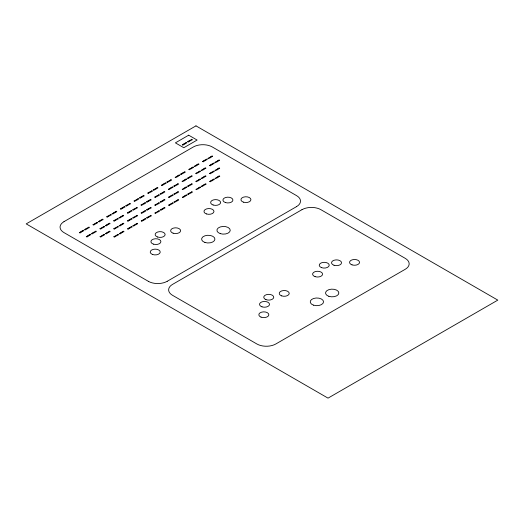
<?xml version="1.0" encoding="UTF-8"?>
<svg xmlns="http://www.w3.org/2000/svg" width="524" height="524" viewBox="0 0 524 524"><rect width="100%" height="100%" fill="white"/><g stroke="black" fill="none" stroke-linecap="round" stroke-linejoin="round"><path stroke-width="0.79" d="M63.974 221.659L193.33 146.982A13.375 7.722 0 0 1 212.259 146.943L296.643 195.675A13.375 7.722 0 0 1 296.577 206.587M167.241 281.277L296.591 206.6M148.325 281.309L63.928 232.577A13.375 7.722 0 0 1 63.994 221.672M167.222 281.27A13.375 7.722 0 0 1 148.305 281.316M79.34 232.623C80.67 233.907 80.853 231.412 79.353 232.577M80.532 231.936C81.803 233.239 82.117 230.711 80.532 231.909M81.724 231.248C83.165 232.499 83.08 230.049 81.737 231.195M82.916 230.56C84.338 231.85 84.207 229.329 82.916 230.534M84.75 229.499C85.916 230.815 86.48 228.294 84.757 229.473M85.943 228.811C87.344 230.102 87.351 227.534 85.943 228.811M86.29 236.638C87.711 237.903 87.632 235.433 86.303 236.586M87.135 228.123C88.51 229.388 88.608 226.905 87.148 228.071M87.482 235.951C88.798 237.261 89.008 234.68 87.482 235.951M88.327 227.436C89.82 228.693 89.591 226.217 88.333 227.409M88.674 235.263C90.102 236.553 89.958 234.025 88.674 235.237M89.866 234.575C91.071 235.898 91.451 233.37 89.866 234.549M91.7 233.514C93.01 234.798 93.265 232.283 91.707 233.488M93.036 224.717C94.359 226.027 94.543 223.44 93.036 224.717M92.892 232.826C94.287 234.11 94.313 231.562 92.892 232.826M94.222 224.03C95.565 225.307 95.722 222.805 94.235 223.977M94.084 232.139C95.309 233.429 95.735 230.96 94.097 232.086M95.414 223.342C96.796 224.632 96.855 222.097 95.42 223.316M95.276 231.451C96.743 232.715 96.554 230.226 95.283 231.425M96.606 222.654C97.929 223.964 98.047 221.429 96.612 222.628M98.447 221.593C99.835 222.877 99.815 220.362 98.453 221.567M99.639 220.905C101.145 222.163 100.883 219.68 99.645 220.879M99.986 228.733C101.473 230.003 101.224 227.488 99.986 228.733M100.831 220.218C102.318 221.495 102.075 218.934 100.831 220.218M100.084 236.697C101.473 237.988 101.473 235.453 100.091 236.671M101.178 228.045C102.593 229.309 102.514 226.833 101.184 227.992M102.023 219.53C103.352 220.814 103.536 218.318 102.036 219.477M101.276 236.01C102.58 237.326 102.77 234.759 101.276 236.01M102.363 227.357C103.582 228.68 103.942 226.139 102.37 227.331M102.468 235.322C103.975 236.573 103.68 234.123 102.481 235.269M103.555 226.669C104.807 227.979 105.127 225.438 103.562 226.643M103.66 234.634C105.141 235.911 104.918 233.357 103.66 234.634M105.396 225.608C106.85 226.885 106.772 224.305 105.396 225.608M105.501 233.573C106.791 234.883 107.007 232.315 105.501 233.573M106.726 216.812C108.062 218.115 108.134 215.606 106.732 216.785M106.588 224.92C108.016 226.185 107.996 223.676 106.595 224.894M106.693 232.885C108.095 234.156 108.062 231.687 106.706 232.833M107.918 216.124C109.418 217.394 109.143 214.866 107.918 216.124M107.78 224.233C109.044 225.556 109.287 222.982 107.78 224.233M107.885 232.198C109.221 233.488 109.339 230.973 107.885 232.171M109.11 215.436C110.472 216.72 110.498 214.244 109.123 215.384M108.972 223.545C110.42 224.796 110.322 222.333 108.985 223.493M109.071 231.51C110.577 232.78 110.289 230.265 109.071 231.51M110.302 214.748C111.533 216.065 111.9 213.537 110.309 214.722M112.143 213.687C113.479 214.984 113.597 212.462 112.143 213.661M113.335 212.999C114.861 214.257 114.553 211.748 113.335 212.999M113.675 220.827C115.188 222.078 114.979 219.556 113.682 220.801M114.52 212.312C115.928 213.589 115.922 211.074 114.527 212.286M113.78 228.792C115.116 230.062 115.287 227.599 113.793 228.739M114.867 220.139C116.269 221.429 116.23 218.881 114.867 220.139M113.885 236.756C115.28 238.047 115.247 235.505 113.885 236.756M115.712 211.624C117.14 212.914 117.094 210.334 115.712 211.624M114.972 228.104C116.21 229.42 116.511 226.892 114.979 228.078M115.077 236.069C116.597 237.346 116.276 234.798 115.077 236.069M116.059 219.451C117.592 220.696 117.238 218.253 116.073 219.399M116.164 227.416C117.559 228.713 117.54 226.152 116.164 227.416M117.252 218.763C118.548 220.054 118.85 217.512 117.258 218.737M116.269 235.381C117.684 236.658 117.703 234.117 116.269 235.355M117.356 226.728C118.896 227.953 118.575 225.497 117.369 226.676M117.461 234.693C118.85 235.97 118.883 233.462 117.461 234.667M119.092 217.702C120.337 219.012 120.671 216.484 119.092 217.676M119.19 225.667C120.631 226.918 120.559 224.442 119.203 225.615M120.422 208.906C121.81 210.216 121.758 207.655 120.422 208.906M119.295 233.632C120.756 234.922 120.533 232.381 119.295 233.632M120.284 217.015C121.797 218.279 121.483 215.757 120.284 217.015M120.382 224.979C121.765 226.263 121.823 223.728 120.389 224.953M121.614 208.218C123.127 209.469 122.917 206.954 121.62 208.192M121.476 216.327C122.852 217.598 122.819 215.154 121.483 216.274M120.487 232.944C121.817 234.248 121.902 231.739 120.494 232.918M121.575 224.292C122.852 225.595 123.075 223.093 121.588 224.239M122.806 207.53C124.227 208.814 124.188 206.26 122.806 207.53M121.679 232.256C123.153 233.534 122.891 231.025 121.679 232.256M122.662 215.639C124.116 216.929 123.913 214.382 122.662 215.639M122.767 223.604C124.221 224.888 124.109 222.327 122.767 223.604M123.998 206.842C125.511 208.12 125.216 205.578 123.998 206.842M122.871 231.569C124.234 232.833 124.371 230.337 122.885 231.516M125.832 205.781C127.142 207.085 127.28 204.589 125.845 205.729M127.024 205.094C128.347 206.404 128.544 203.823 127.024 205.094M127.371 212.921C128.793 214.205 128.76 211.644 127.371 212.921M128.216 204.406C129.742 205.677 129.395 203.129 128.216 204.406M127.476 220.886C128.858 222.163 128.911 219.654 127.483 220.859M127.581 228.85C128.734 230.174 129.31 227.632 127.581 228.824M128.563 212.233C129.919 213.497 130.076 211.008 128.577 212.181M129.408 203.718C130.797 204.989 130.738 202.552 129.421 203.666M128.668 220.198C130.227 221.456 129.847 218.921 128.668 220.198M128.766 228.163C130.201 229.447 130.135 226.892 128.766 228.163M129.756 211.545C131.164 212.836 131.098 210.288 129.756 211.545M129.86 219.51C131.059 220.814 131.57 218.279 129.86 219.484M129.959 227.475C131.4 228.733 131.275 226.276 129.972 227.423M130.948 210.858C132.356 212.115 132.297 209.659 130.961 210.805M131.052 218.822C132.33 220.132 132.624 217.552 131.052 218.822M131.151 226.787C132.651 228.038 132.461 225.536 131.157 226.761M132.782 209.797C134.124 211.074 134.223 208.604 132.795 209.744M132.886 217.761C134.386 219.032 134.111 216.497 132.886 217.761M134.118 201C135.428 202.29 135.69 199.762 134.118 200.974M132.991 225.726C134.301 227.03 134.517 224.482 132.998 225.7M133.974 209.109C135.382 210.386 135.375 207.864 133.98 209.083M134.078 217.074C135.441 218.357 135.467 215.875 134.092 217.021M135.31 200.312C136.718 201.602 136.705 199.035 135.31 200.312M135.166 208.421C136.45 209.738 136.698 207.163 135.166 208.421M134.183 225.038C135.565 226.348 135.52 223.781 134.183 225.038M135.271 216.386C136.528 217.689 136.882 215.154 135.277 216.36M136.502 199.624C137.707 200.921 138.159 198.439 136.509 199.572M135.375 224.351C136.882 225.602 136.666 223.086 135.375 224.324M136.358 207.733C137.884 208.997 137.583 206.449 136.358 207.733M136.463 215.698C137.779 216.988 138.015 214.44 136.469 215.672M137.688 198.937C139.161 200.207 139.024 197.646 137.688 198.937M136.567 223.663C137.963 224.953 137.923 222.399 136.567 223.663M139.528 197.876C140.982 199.166 140.779 196.618 139.528 197.876M140.72 197.188C142.083 198.458 142.168 195.969 140.733 197.135M141.067 205.015C142.561 206.266 142.39 203.751 141.074 204.989M141.912 196.5C143.15 197.817 143.452 195.288 141.919 196.474M141.172 212.98C142.397 214.27 142.823 211.788 141.179 212.927M141.27 220.945C142.836 222.215 142.364 219.667 141.27 220.945M142.259 204.327C143.845 205.578 143.366 203.03 142.259 204.327M143.104 195.812C144.5 197.109 144.48 194.548 143.104 195.812M142.358 212.292C143.851 213.55 143.642 211.067 142.364 212.266M143.452 203.639C144.676 204.93 145.083 202.454 143.465 203.587M142.463 220.257C143.694 221.547 144.093 219.071 142.476 220.204M143.55 211.604C145.017 212.849 144.879 210.406 143.563 211.552M143.655 219.569C144.965 220.873 145.194 218.305 143.655 219.569M144.644 202.952C145.947 204.255 146.176 201.688 144.644 202.952M144.742 210.917C146.248 212.168 146.052 209.659 144.748 210.89M144.847 218.881C146.275 220.139 146.229 217.67 144.86 218.829M146.478 201.891C147.958 203.168 147.735 200.607 146.478 201.891M146.582 209.855C148.089 211.107 147.879 208.591 146.589 209.829M147.807 193.094C149.222 194.358 149.17 191.895 147.82 193.042M147.67 201.203C149.13 202.441 148.999 200.011 147.683 201.151M146.687 217.82C148.141 219.065 148.017 216.622 146.7 217.768M147.775 209.168C149.261 210.438 149.026 207.904 147.775 209.168M148.999 192.406C150.499 193.657 150.316 191.155 149.006 192.38M147.879 217.133C149.157 218.429 149.458 215.914 147.879 217.106M148.862 200.509C150.139 201.812 150.447 199.29 148.868 200.489M148.967 208.48C150.499 209.718 150.224 207.222 148.967 208.454M150.192 191.719C151.482 193.042 151.672 190.474 150.192 191.719M150.054 199.821C151.515 201.098 151.403 198.524 150.054 199.821M149.065 216.445C150.486 217.735 150.453 215.168 149.065 216.445M150.159 207.792C151.554 209.063 151.613 206.548 150.159 207.766M151.384 191.031C152.857 192.282 152.694 189.832 151.397 190.978M150.257 215.757C151.606 217.021 151.763 214.532 150.27 215.705M153.224 189.97C154.763 191.214 154.482 188.712 153.231 189.943M154.416 189.282C155.798 190.559 155.851 188.051 154.416 189.256M154.763 197.109C156.231 198.354 156.106 195.871 154.777 197.057M155.608 188.594C157.161 189.826 156.794 187.382 155.621 188.542M154.862 205.074C156.329 206.358 156.1 203.81 154.862 205.074M155.949 196.421C157.455 197.672 157.252 195.164 155.956 196.395M154.966 213.039C156.434 214.303 156.29 211.801 154.973 213.013M156.8 187.906C157.999 189.21 158.51 186.675 156.8 187.88M156.054 204.386C157.39 205.663 157.567 203.168 156.067 204.334M156.159 212.351C157.619 213.628 157.469 211.074 156.159 212.351M157.141 195.734C158.412 197.057 158.654 194.483 157.141 195.734M157.246 203.698C158.484 205.002 158.838 202.487 157.252 203.672M158.333 195.039C159.702 196.317 159.787 193.821 158.346 194.994M157.351 211.663C158.805 212.914 158.667 210.452 157.364 211.611M158.438 203.011C159.899 204.275 159.722 201.779 158.445 202.984M158.543 210.976C159.938 212.272 159.918 209.692 158.543 210.976M160.174 193.978C161.733 195.203 161.359 192.753 160.187 193.932M160.279 201.95C161.785 203.207 161.536 200.679 160.279 201.95M161.503 185.188C162.774 186.485 163.095 183.957 161.51 185.162M161.366 193.291C162.859 194.555 162.643 192.072 161.372 193.271M160.377 209.914C161.772 211.192 161.798 208.69 160.383 209.888M161.471 201.262C162.676 202.552 163.128 200.076 161.477 201.209M162.695 184.5C164.136 185.751 164.058 183.295 162.709 184.448M161.569 209.227C162.931 210.51 162.997 207.989 161.575 209.2M162.558 192.603C163.973 193.88 163.947 191.371 162.558 192.583M162.656 200.574C164.084 201.851 164.025 199.31 162.656 200.574M163.888 183.813C165.309 185.103 165.184 182.581 163.894 183.786M163.75 191.915C165.25 193.166 165.053 190.664 163.75 191.889M162.761 208.539C164.261 209.79 164.084 207.275 162.768 208.513M163.848 199.886C165.309 201.131 165.211 198.648 163.861 199.834M165.08 183.125C166.527 184.409 166.429 181.841 165.08 183.125M163.953 207.851C165.44 209.128 165.198 206.567 163.953 207.851M166.92 182.064C168.322 183.354 168.322 180.787 166.92 182.064M168.106 181.376C169.488 182.634 169.579 180.158 168.119 181.324M168.453 189.197C169.776 190.507 169.979 187.926 168.453 189.197M169.298 180.688C170.798 181.946 170.569 179.47 169.304 180.662M168.558 197.168C169.953 198.439 169.874 195.996 168.571 197.116M169.645 188.509C171.079 189.799 170.929 187.271 169.652 188.489M168.662 205.133C169.959 206.423 170.182 203.928 168.676 205.081M170.49 180.001C171.931 181.258 171.793 178.802 170.503 179.948M169.75 196.48C171.112 197.79 171.119 195.223 169.75 196.48M169.855 204.445C171.106 205.755 171.427 203.24 169.855 204.419M170.837 187.821C172.042 189.144 172.422 186.623 170.844 187.802M170.942 195.793C172.278 197.07 172.376 194.601 170.955 195.74M172.029 187.133C173.503 188.417 173.241 185.902 172.029 187.133M171.047 203.757C172.54 205.028 172.272 202.493 171.047 203.757M172.134 195.105C173.536 196.382 173.529 193.86 172.134 195.079M172.232 203.07C173.595 204.353 173.627 201.871 172.245 203.017M173.87 186.072C175.258 187.363 175.285 184.815 173.87 186.072M173.968 194.044C175.468 195.295 175.278 192.786 173.975 194.018M175.199 177.282C176.536 178.56 176.693 176.057 175.213 177.23M174.073 202.009C175.298 203.299 175.73 200.823 174.086 201.956M175.062 185.385C176.287 186.675 176.706 184.206 175.068 185.339M175.16 193.356C176.595 194.646 176.477 192.085 175.16 193.356M176.392 176.595C177.774 177.878 177.826 175.344 176.398 176.568M176.247 184.697C177.721 185.968 177.531 183.479 176.254 184.671M175.265 201.321C176.627 202.605 176.693 200.109 175.271 201.295M176.352 192.662C177.819 193.919 177.656 191.47 176.365 192.616M177.584 175.907C178.9 177.217 179.025 174.675 177.584 175.881M176.457 200.633C177.937 201.884 177.754 199.402 176.464 200.607M177.439 184.009C178.92 185.254 178.769 182.784 177.453 183.963M177.544 191.974C178.835 193.291 179.057 190.716 177.544 191.974M178.776 175.219C180.171 176.523 180.164 173.955 178.776 175.219M177.649 199.945C179.129 201.209 178.953 198.688 177.656 199.919M182.287 144.814C183.551 146.137 183.8 143.563 182.287 144.814M180.61 174.158C182.123 175.416 181.854 172.927 180.616 174.132M183.479 144.126C184.776 145.417 184.998 142.921 183.492 144.074M181.802 173.47C183.289 174.747 183.046 172.186 181.802 173.47M182.149 181.291C183.564 182.562 183.492 180.079 182.162 181.245M184.671 143.438C185.915 144.748 186.249 142.227 184.677 143.412M182.994 172.782C184.324 174.06 184.513 171.564 183.007 172.73M182.254 189.262C183.557 190.572 183.747 188.005 182.254 189.262M182.352 197.227C183.57 198.55 183.937 196.009 182.359 197.201M183.341 180.603C184.559 181.926 184.92 179.391 183.348 180.577M185.863 142.751C187.323 144.035 187.101 141.5 185.863 142.751M184.186 172.095C185.548 173.379 185.614 170.883 184.193 172.069M183.446 188.575C184.946 189.819 184.658 187.376 183.459 188.522M184.533 179.915C185.778 181.232 186.105 178.691 184.54 179.889M183.544 196.539C184.795 197.849 185.116 195.308 183.551 196.513M184.638 187.887C186.112 189.164 185.896 186.603 184.638 187.887M187.697 141.69C189.295 142.941 188.791 140.406 187.697 141.69M184.736 195.852C186.151 197.129 186.125 194.607 184.743 195.825M185.725 179.228C187.107 180.518 187.153 177.983 185.725 179.201M185.823 187.192C187.284 188.437 187.16 186.007 185.837 187.147M188.889 141.002C190.094 142.299 190.559 139.81 188.902 140.949M185.928 195.164C187.35 196.441 187.31 193.893 185.928 195.164M187.559 178.167C188.987 179.437 188.968 176.922 187.566 178.14M190.081 140.314C191.391 141.618 191.62 139.05 190.081 140.314M187.664 186.131C189.066 187.402 189.04 184.939 187.677 186.086M188.895 169.376C190.389 170.647 190.12 168.112 188.895 169.376M187.769 194.103C189.033 195.426 189.282 192.852 187.769 194.103M188.751 177.479C190.022 178.808 190.264 176.234 188.751 177.479M191.273 139.626C192.701 140.884 192.649 138.415 191.286 139.574M188.856 185.444C190.199 186.741 190.31 184.219 188.863 185.424M190.088 168.689C191.443 169.972 191.476 167.49 190.101 168.636M189.943 176.791C191.253 178.081 191.45 175.592 189.957 176.739M188.961 193.415C190.382 194.679 190.304 192.203 188.974 193.363M190.048 184.756C191.555 186.027 191.267 183.511 190.048 184.756M191.273 168.001C192.511 169.311 192.878 166.783 191.28 167.975M190.153 192.727C191.574 194.018 191.542 191.437 190.153 192.727M191.136 176.103C192.426 177.42 192.662 174.859 191.136 176.103M191.24 184.068C192.675 185.332 192.55 182.869 191.253 184.022M192.465 167.313C193.742 168.617 194.044 166.056 192.472 167.287M191.345 192.039C192.78 193.323 192.622 190.802 191.345 192.013M194.306 166.252C195.838 167.503 195.524 164.995 194.306 166.252M195.498 165.564C196.926 166.828 196.801 164.366 195.511 165.512M195.845 173.385C197.247 174.675 197.201 172.134 195.845 173.385M196.69 164.877C198.111 166.167 198.065 163.586 196.69 164.877M195.943 181.35C197.188 182.673 197.489 180.145 195.95 181.33M196.048 189.321C197.568 190.598 197.253 188.051 196.048 189.321M197.037 172.697C198.563 173.948 198.216 171.492 197.05 172.651M197.882 164.189C199.113 165.492 199.461 162.99 197.895 164.136M197.135 180.662C198.537 181.966 198.511 179.398 197.135 180.662M198.229 172.01C199.539 173.3 199.801 170.772 198.229 171.983M197.24 188.633C198.655 189.904 198.681 187.363 197.247 188.607M198.327 179.974C199.867 181.206 199.552 178.743 198.341 179.929M198.432 187.946C199.821 189.223 199.854 186.708 198.439 187.919M199.415 171.322C200.856 172.606 200.771 170.064 199.415 171.322M199.52 179.287C200.941 180.57 200.895 178.022 199.52 179.287M199.624 187.258C200.784 188.575 201.354 186.046 199.631 187.232M201.255 170.261C202.768 171.531 202.454 169.01 201.255 170.261M201.36 178.226C202.742 179.516 202.795 176.981 201.367 178.199M202.585 161.471C204.098 162.722 203.888 160.2 202.592 161.444M202.447 169.573C203.823 170.85 203.79 168.401 202.461 169.521M201.465 186.197C202.788 187.494 202.88 184.985 201.465 186.171M202.552 177.538C203.869 178.848 203.993 176.313 202.552 177.512M203.777 160.783C205.198 162.067 205.153 159.512 203.777 160.783M202.65 185.509C204.098 186.799 203.915 184.252 202.65 185.509M203.639 168.885C205.087 170.176 204.891 167.634 203.639 168.885M203.744 176.85C205.192 178.14 205.087 175.573 203.744 176.85M204.969 160.095C206.482 161.372 206.187 158.824 204.969 160.095M204.832 168.197C206.194 169.468 206.279 166.986 204.845 168.145M203.843 184.815C205.212 186.079 205.343 183.583 203.856 184.769M204.936 176.162C206.436 177.433 206.155 174.905 204.936 176.162M206.161 159.407C207.57 160.672 207.602 158.169 206.168 159.381M205.035 184.127C206.279 185.45 206.574 182.922 205.041 184.107M208.002 158.346C209.325 159.65 209.521 157.069 208.002 158.346M209.194 157.659C210.72 158.929 210.373 156.381 209.194 157.659M209.541 165.479C210.89 166.743 211.054 164.254 209.548 165.427M210.386 156.971C211.775 158.241 211.709 155.798 210.399 156.918M209.639 173.444C211.283 174.682 210.714 172.18 209.639 173.444M210.727 164.791C212.141 166.088 212.076 163.54 210.727 164.791M209.744 181.415C211.172 182.693 211.113 180.138 209.744 181.415M211.572 156.276C213.026 157.567 212.823 155.025 211.572 156.276M210.831 172.756C212.037 174.066 212.548 171.531 210.838 172.73M210.936 180.728C212.344 181.985 212.292 179.522 210.949 180.675M211.919 164.104C213.334 165.368 213.275 162.905 211.932 164.051M212.024 172.069C213.307 173.379 213.596 170.804 212.024 172.069M213.111 163.416C214.611 164.674 214.427 162.165 213.117 163.39M212.128 180.04C213.628 181.291 213.432 178.782 212.128 180.014M213.216 171.381C214.44 172.671 214.866 170.202 213.229 171.335M213.32 179.346C214.716 180.642 214.689 178.081 213.32 179.346M214.951 162.355C216.353 163.639 216.347 161.11 214.958 162.329M215.056 170.32C216.412 171.603 216.445 169.128 215.069 170.274M216.143 161.667C217.565 162.951 217.526 160.403 216.143 161.667M215.154 178.284C216.51 179.601 216.55 177.033 215.154 178.284M216.242 169.632C217.506 170.935 217.853 168.407 216.248 169.606M216.347 177.597C217.86 178.854 217.643 176.339 216.353 177.577M217.336 160.979C218.855 162.25 218.56 159.702 217.336 160.979M217.434 168.944C218.75 170.234 218.986 167.687 217.44 168.918M218.528 160.292C220.021 161.569 219.746 159.021 218.528 160.292M217.539 176.909C218.94 178.206 218.901 175.651 217.539 176.909M218.626 168.256C219.877 169.573 220.191 167.012 218.632 168.23M218.731 176.221C220.277 177.453 219.929 175.016 218.744 176.175M195.976 125.865L26.2 223.879L328.024 398.135L497.8 300.121L195.976 125.865M188.686 135.185L175.389 142.862L183.819 147.729L197.116 140.052L188.686 135.185M301.942 209.685L172.586 284.368A13.375 7.722 0 0 0 172.52 295.3L256.937 344.013A13.375 7.722 0 0 0 275.834 343.973L405.203 269.303A13.375 7.722 0 0 0 405.275 258.371L320.858 209.659A13.375 7.722 0 0 0 301.955 209.698M261.031 317.131A5.004 2.889 0 0 0 268.825 314.944A5.004 2.889 0 0 0 261.646 312.14A5.004 2.889 0 0 0 261.031 317.131M262.02 306.841A5.004 2.889 0 0 0 269.519 304.339A5.004 2.889 0 0 0 262.02 301.837A5.004 2.889 0 0 0 262.02 306.841M265.943 299.623A5.004 2.889 0 0 0 273.738 297.436A5.004 2.889 0 0 0 266.565 294.632A5.004 2.889 0 0 0 265.943 299.623M281.729 295.903A5.004 2.889 0 0 0 289.235 293.401A5.004 2.889 0 0 0 281.729 290.899A5.004 2.889 0 0 0 281.729 295.903M313.542 305.164A6.668 3.851 0 0 0 323.544 301.831A6.668 3.851 0 0 0 313.542 298.497A6.668 3.851 0 0 0 313.542 305.164M328.856 296.322A6.668 3.851 0 0 0 338.858 292.988A6.668 3.851 0 0 0 328.856 289.654A6.668 3.851 0 0 0 328.856 296.322M315.088 276.646A5.004 2.889 0 0 0 322.588 274.144A5.004 2.889 0 0 0 315.088 271.642A5.004 2.889 0 0 0 315.088 276.646M321.422 267.594A5.004 2.889 0 0 0 329.216 265.413A5.004 2.889 0 0 0 322.037 262.609A5.004 2.889 0 0 0 321.422 267.594M334.03 265.262A5.004 2.889 0 0 0 341.537 262.76A5.004 2.889 0 0 0 334.03 260.258A5.004 2.889 0 0 0 334.03 265.262M352.043 264.869A5.004 2.889 0 0 0 359.549 262.367A5.004 2.889 0 0 0 352.043 259.865A5.004 2.889 0 0 0 352.043 264.869M152.418 254.422A5.004 2.889 0 0 0 160.213 252.241A5.004 2.889 0 0 0 153.034 249.431A5.004 2.889 0 0 0 152.418 254.422M153.408 244.132A5.004 2.889 0 0 0 160.907 241.63A5.004 2.889 0 0 0 153.408 239.127A5.004 2.889 0 0 0 153.408 244.132M157.639 237.025A5.004 2.889 0 0 0 165.139 234.523A5.004 2.889 0 0 0 157.639 232.027A5.004 2.889 0 0 0 157.639 237.025M173.117 233.193A5.004 2.889 0 0 0 180.623 230.698A5.004 2.889 0 0 0 173.117 228.195A5.004 2.889 0 0 0 173.117 233.193M204.93 242.461A6.668 3.851 0 0 0 214.932 239.127A6.668 3.851 0 0 0 204.93 235.793A6.668 3.851 0 0 0 204.93 242.461M220.244 233.619A6.668 3.851 0 0 0 230.246 230.285A6.668 3.851 0 0 0 220.244 226.951A6.668 3.851 0 0 0 220.244 233.619M206.476 213.936A5.004 2.889 0 0 0 213.982 211.434A5.004 2.889 0 0 0 206.476 208.932A5.004 2.889 0 0 0 206.476 213.936M213.111 204.995A5.004 2.889 0 0 0 220.617 202.5A5.004 2.889 0 0 0 213.111 199.998A5.004 2.889 0 0 0 213.111 204.995M225.418 202.552A5.004 2.889 0 0 0 232.925 200.057A5.004 2.889 0 0 0 225.418 197.555A5.004 2.889 0 0 0 225.418 202.552M243.431 202.159A5.004 2.889 0 0 0 250.937 199.657A5.004 2.889 0 0 0 243.431 197.155A5.004 2.889 0 0 0 243.431 202.159"/></g></svg>
